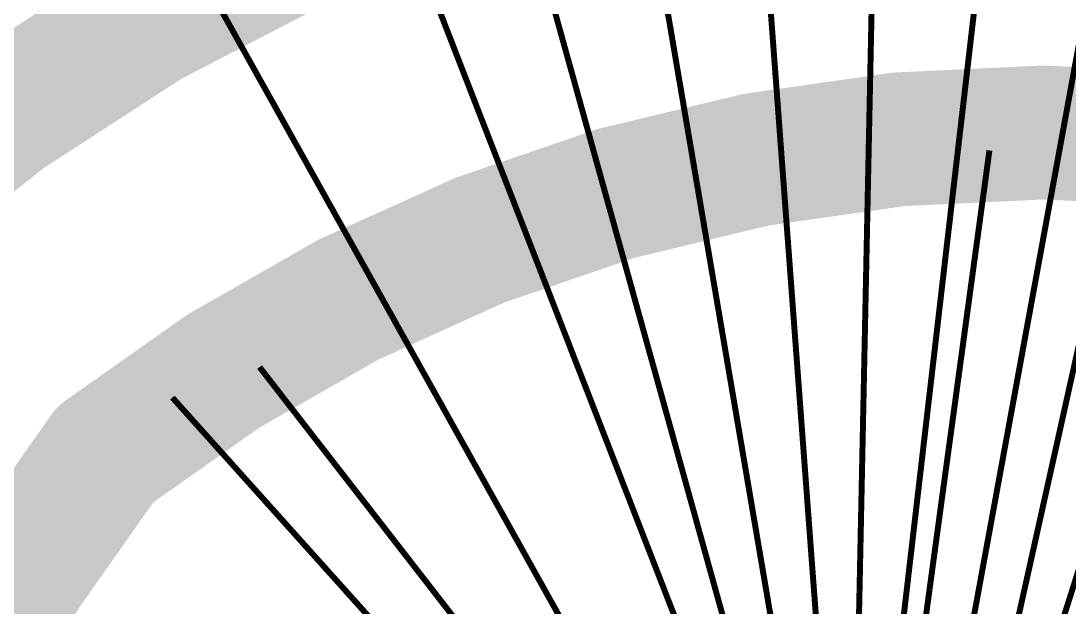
# Model space of a CAD drawing. Extents: x -12 to 108, y -5 to 75.
# Drawn here: x 61.489 to 64.619, y 38.438 to 40.187 of the extents above; entities that cross this region are included whole.
import ezdxf

# ---------------------------------------------------------------- set-up
doc = ezdxf.new("R2010")
doc.units = 0
doc.header["$MEASUREMENT"] = 0
doc.layers.get('0').update_dxf_attribs({"linetype": 'CONTINUOUS'})
for name, color, linetype in [('1', 12, 'CONTINUOUS'), ('IOs', 250, 'CONTINUOUS'), ('Sbp1', 5, 'CONTINUOUS'), ('vdd', 250, 'CONTINUOUS')]:
    doc.layers.add(name, color=color, linetype=linetype)

# ---------------------------------------------------------------- blocks, each defined once
blk = doc.blocks.new('RECT')
blk.add_solid([(-0.5, -0.5), (0.5, -0.5), (-0.5, 0.5), (0.5, 0.5)])
blk = doc.blocks.new('ROUND_19')
at = {"const_width": 0.025}
blk.add_lwpolyline([(-0.0125, 0, 1), (0.0125, 0, 1)], format="xyb", close=True, dxfattribs=at)

msp = doc.modelspace()

# ---------------------------------------------------------------- linework, layer by layer
at = {"layer": '1'}
for points, const_width in [([(68.0414, 39.5934, 0.3757), (61.0414, 39.5934)], 0.4), ([(61.7728, 40.0431, 1), (61.7728, 40.1193)], 0.0762), ([(61.7459, 40.1081, 1), (61.7997, 40.0543)], 0.0762), ([(67.3414, 38.8934, 0.3431), (61.7414, 38.8934)], 0.4), ([(63.6932, 39.9315, 1), (63.6932, 39.8553)], 0.0762), ([(63.7201, 39.8665, 1), (63.6663, 39.9203)], 0.0762), ([(64.4414, 39.8553, 1), (64.4414, 39.9315)], 0.0762), ([(62.7634, 39.6621, 1), (62.7634, 39.5859)], 0.0762), ([(62.7903, 39.5971, 1), (62.7365, 39.6509)], 0.0762), ([(63.3969, 39.6509, 1), (63.4507, 39.5971)], 0.0762), ([(63.4238, 39.5859, 1), (63.4238, 39.6621)], 0.0762), ([(61.9506, 39.1795, 1), (61.9506, 39.1033)], 0.0762), ([(61.9775, 39.1145, 1), (61.9237, 39.1683)], 0.0762), ([(62.2808, 39.1033, 1), (62.2808, 39.1795)], 0.0762), ([(62.2539, 39.1683, 1), (62.3077, 39.1145)], 0.0762), ([(61.7414, 38.8934, 0.3431), (61.7414, 33.2934)], 0.4), ([(61.8203, 38.832, 1), (61.6625, 38.9548)], 0.2), ([(61.68, 38.9723, 1), (61.8028, 38.8145)], 0.2), ([(61.6839, 38.8366, 1), (61.6077, 38.8366)], 0.0762), ([(61.6189, 38.8635, 1), (61.6727, 38.8097)], 0.0762), ([(61.6077, 38.7858, 1), (61.6839, 38.7858)], 0.0762)]:
    msp.add_lwpolyline(points, format="xyb", dxfattribs=dict(at, const_width=const_width))
at = {"layer": '1', "const_width": 0.1524}
for points in [[(62.0268, 40.3352), (61.7728, 40.0812)], [(61.7728, 40.0812), (52.5728, 40.0812)], [(63.6932, 39.8934), (63.4238, 39.624)], [(64.4414, 39.8934), (63.6932, 39.8934)], [(62.7634, 39.624), (62.2808, 39.1414)], [(63.4238, 39.624), (62.7634, 39.624)], [(61.9506, 39.1414), (61.6458, 38.8366)], [(62.2808, 39.1414), (61.9506, 39.1414)], [(61.6458, 38.8366), (61.6458, 38.7858)]]:
    msp.add_lwpolyline(points, dxfattribs=at)
at = {"layer": 'IOs', "transparency": 33554687, "const_width": 0.01778}
for points in [[(64.06607, 41.9862), (63.97361, 37.54203)], [(64.5414, 41.9862), (64.02422, 37.54347)], [(65.2526, 41.9354), (64.27472, 37.54207)], [(63.6016, 41.91), (63.92803, 37.54032)], [(65.7098, 41.8846), (64.32657, 37.54034)], [(63.1444, 41.8338), (63.87573, 37.54216)], [(62.6618, 41.7322), (63.82669, 37.54133)], [(62.23, 41.529), (63.77922, 37.53907)]]:
    msp.add_lwpolyline(points, dxfattribs=at)
at = {"layer": 'Sbp1', "const_width": 0.08}
for points in [[(64.37831, 39.79192), (64.4107, 39.94814)], [(62.22013, 39.1311), (62.1139, 39.25013)], [(61.97079, 39.03382), (61.86456, 39.15285)]]:
    msp.add_lwpolyline(points, dxfattribs=at)
at = {"layer": 'vdd', "transparency": 33554687, "const_width": 0.01778}
for points in [[(64.17614, 37.54648), (64.77996, 40.83449)], [(63.58131, 37.54252), (62.05624, 40.27508)], [(64.07311, 37.5435), (64.38114, 39.8005)], [(63.45459, 37.53991), (62.20192, 39.15377)], [(63.30919, 37.53828), (61.94154, 39.06279)]]:
    msp.add_lwpolyline(points, dxfattribs=at)

# ---------------------------------------------------------------- block references
at = {"layer": '1', "xscale": 0.3048, "yscale": 0.1524, "rotation": 270}
msp.add_blockref('RECT', (64.4414, 39.8934), dxfattribs=at)
at = {"layer": 'Sbp1', "xscale": 1.600000000000001, "yscale": 1.600000000000001, "zscale": 1.600000000000001}
for p, rotation in [((64.4107, 39.94814), 39.01014694980191), ((64.37831, 39.79192), 39.01014694980191), ((62.1139, 39.25013), 92.46913107512766), ((61.86456, 39.15285), 92.46913107512766), ((62.22013, 39.1311), 92.46913107512766), ((61.97079, 39.03382), 92.46913107512766)]:
    msp.add_blockref('ROUND_19', p, dxfattribs=dict(at, rotation=rotation))

doc.saveas('drawing.dxf')
